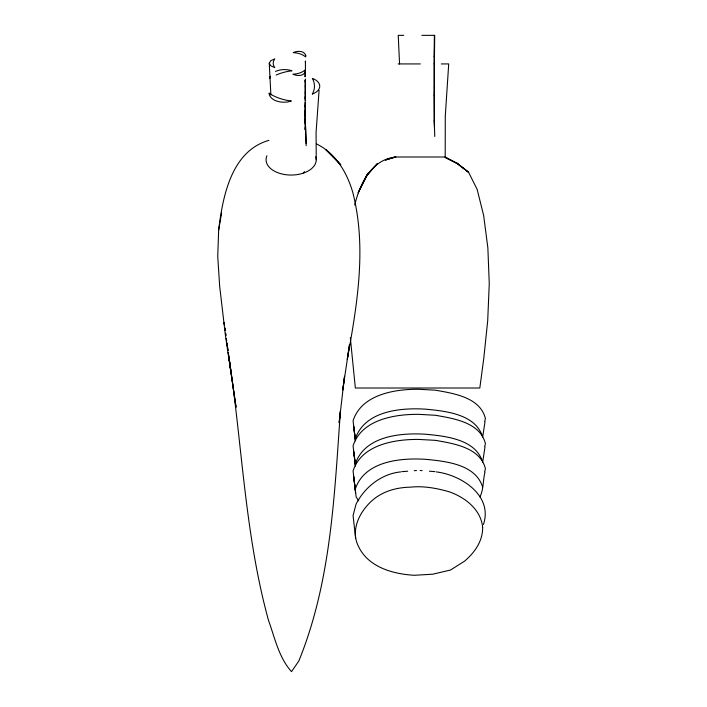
<?xml version="1.0" encoding="UTF-8"?>
<svg xmlns="http://www.w3.org/2000/svg" width="707" height="707" viewBox="0 0 707 707"><rect width="100%" height="100%" fill="white"/><g stroke="black" fill="none" stroke-linecap="round" stroke-linejoin="round"><path stroke-width="1.06" d="M421.885 35.35L434.708 35.35L434.381 63.922M434.425 56.516L434.425 49.287M305.23 106.934L305.23 104.954L305.238 113.677M305.389 87.226L305.415 79.096L305.406 80.89M306.149 145.677L305.247 118.564L306.184 143.574M305.159 104.609L305.168 96.824M305.451 74.695L305.406 61.005L305.406 62.587M434.133 63.922L434.151 56.498M434.31 87.191L434.381 63.904M305.336 100.226L305.362 91.76M305.362 93.651L305.397 85.379M350.327 337.743L355.347 388.01L479.814 388.01L483.765 358.458L487.706 320.713L489.262 283.578L487.857 247.812L483.641 215.423L477.137 189.352L468.564 172.269L457.844 163.891L445.198 157.007L445.277 116.16L448.715 63.93L441.318 63.93M316.232 159.747L316.073 132.58L319.078 90.372M305.168 110.663L305.079 116.823L305.159 102.692M434.195 95.304L434.31 87.173M221.6 213.001L218.649 230.12L217.738 256.42L219.665 286.194L225.418 335.392L236.05 407.232L228.856 356.788C242.254 444.615 244.852 534.448 268.527 620.454C274.89 637.988 278.717 657.377 291.514 671.65L298.787 661.08C331.212 581.605 334.376 495.236 340.447 410.794L339.148 422.715L344.548 376.204L342.745 389.981L349.479 344.83M434.363 35.35L434.151 56.516M305.397 69.86L305.097 76.727L305.397 69.86L302.914 71.566A16.959 10.349 0 0 1 296.587 73.802L292.91 74.253C296.887 76.056 303.683 76.48 305.397 71.478M349.479 344.795L347.296 359.28C357.203 304.39 366.951 247.282 352.722 192.207C346.898 172.331 335.604 153.127 316.347 143.857M482.66 437.05L484.984 421.991M482.66 462.122L484.984 447.063M479.92 496.986C483.721 489.518 482.89 480.212 484.984 472.143M483.438 524.47C493.203 495.589 461.282 474.945 436.369 471.914M218.649 230.12C222.643 196.846 231.251 151.006 268.943 140.348M484.71 421.575L485.409 418.482C480.097 397.316 453.629 393.401 435.379 390.184L418.703 389.274C394.736 389.044 361.418 394.462 353.067 420.824L355.55 440.876L353.836 427.876M484.71 446.647L485.409 443.563C480.097 422.388 453.629 418.482 435.379 415.265L418.703 414.346C394.736 414.125 361.418 419.534 353.067 445.896L355.55 465.957L353.836 452.957M484.71 471.728L485.409 468.644C480.097 447.469 453.629 443.554 435.379 440.337L418.703 439.427C394.736 439.206 361.418 444.615 353.067 470.977L356.151 496.977L358.714 500.892M354.711 205.136C359.722 183.979 371.546 159.296 395.893 157.007L385.359 160.056L395.045 157.007L445.198 157.007M269.261 63.241L270.746 60.705L274.802 58.849L273.618 61.014A16.959 10.349 0 0 0 273.618 65.468L274.802 67.642L270.746 65.778L269.261 63.241L270.887 95.021M355.241 439.082C364.423 410.988 400.321 407.532 425.543 409.167C445.216 411.014 475.077 413.993 482.342 436.157M355.241 464.163C364.423 436.069 400.321 432.613 425.543 434.239C444.783 435.98 474.379 439.074 482.015 460.337M355.55 491.029L355.241 489.235C364.423 461.15 400.321 457.694 425.543 459.32C445.71 461.256 475.714 464.172 482.66 487.203M400.745 471.896C381.488 473.787 364.777 487.105 356.098 504.029L353.067 515.544L355.594 538.027M407.7 471.224L401.779 471.649M414.302 470.703L416.503 470.526M403.777 35.35L398.227 35.35L399.57 63.939M398.129 63.93L420.32 63.93M420.091 470.491L422.159 470.65M429.423 471.198L435.026 471.64M445.286 157.467L456.589 162.972L468.564 172.269L456.589 162.972L457.844 163.891L445.304 157.502M224.844 327.88L225.144 330.019M225.887 335.374L225.586 333.236L225.887 335.463M226.328 338.582L226.629 340.721M226.92 342.868L227.963 350.363M228.264 352.501L228.706 355.709M224.844 327.924L225.144 330.081M226.337 338.688L226.629 340.845M226.929 342.992L227.23 345.149M227.521 347.305L227.972 350.531M228.273 352.687L230.65 369.902L228.856 356.805M353.836 478.029L355.241 489.235M355.347 440.638L353.747 426.144M355.347 465.719L353.747 451.225M355.594 492.938L353.747 476.306M434.77 136.495L434.213 120.676L434.54 128.391M305.07 114.808L305.106 123.239M305.106 121.197L305.132 129.743L305.124 127.649M305.168 81.968L305.168 80.28L305.177 98.706M434.195 95.286L434.301 120.694L434.133 63.904M305.238 111.662L305.238 120.632M315.746 156.76A25.081 15.298 0 0 1 290.33 175.044A25.081 15.298 0 0 1 266.928 155.787M304.434 171.571A67.616 41.253 0 0 1 303.692 172.994M269.756 78.61A14.794 9.023 0 0 1 270.26 76.268M275.544 71.442A14.794 9.023 0 0 1 291.947 70.788A39.892 24.338 0 0 0 276.154 75.03M305.733 55.367L305.733 56.984L303.25 55.27A16.959 10.349 0 0 0 296.922 53.043L293.246 52.583C297.223 50.78 304.019 50.365 305.733 55.367M482.66 527.236C482.908 540.996 474.618 552.688 464.481 561.217L450.483 570.054L432.666 574.208L414.408 575.277C393.445 574.181 368.462 567.27 358.714 546.847C349.656 529.879 360.358 510.012 373.95 499.018C384.369 490.676 397.484 487.406 410.652 487.141C423.679 485.771 436.732 488.228 449.245 491.78C465.082 497.392 480.813 509.376 482.66 527.236M366.42 175.857L358.131 192.905L368.259 173.038L366.42 175.857L377.176 163.821L366.42 175.857M333.333 157.025L325.962 149.725L340.818 164.872L333.333 157.025M224.402 324.672L224.101 322.525L224.402 324.699M312.344 94.031A39.892 24.338 0 0 0 312.344 78.397A14.794 9.023 0 0 1 312.344 94.031M269.155 93.191A39.892 24.338 0 0 0 291.355 101.004A14.794 9.023 0 0 1 269.155 93.191"/></g></svg>
